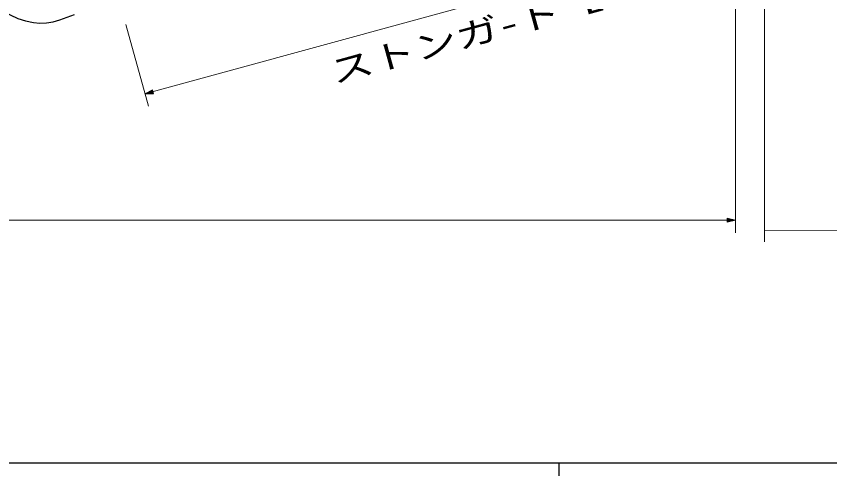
# Model space of a CAD drawing. Units: millimetres, scale not verified. Extents: x 40000 to 680000, y 20000 to 380000.
# Drawn here: x 225708 to 289113, y 204000 to 239822 of the extents above; entities that cross this region are included whole.
import ezdxf
from ezdxf.enums import TextEntityAlignment as Align

# ---------------------------------------------------------------- set-up
doc = ezdxf.new("R2010")
doc.units = ezdxf.units.MM
doc.header["$LTSCALE"] = 1000
for name, color, linetype, lineweight in [('M-BGD', 7, 'Continuous', 25), ('M-BGD-HTXT', 7, 'Continuous', 13), ('M-TTL-BAND', 7, 'Continuous', 25)]:
    doc.layers.add(name, color=color, linetype=linetype, lineweight=lineweight)
doc.styles.add('ＭＳ ゴシック', font='')
doc.styles.get('ＭＳ ゴシック').set_extended_font_data('MS Gothic')

# ---------------------------------------------------------------- blocks, each defined once
blk = doc.blocks.new('BUHIN464')
at = {"color": 7, "linetype": 'Continuous', "lineweight": 13}
for points in [[(0, 0), (139, -655), (431, -513)], [(58, -120), (370, -498), (165, -598)], [(87, -178), (337, -487), (176, -565)], [(116, -238), (304, -475), (187, -532)], [(145, -296), (272, -464), (199, -500)]]:
    blk.add_lwpolyline(points, close=True, dxfattribs=at)
for points in [[(29, -60), (402, -509), (154, -630), (30, -61)], [(225, -460), (174, -356), (239, -453), (210, -467), (174, -356)]]:
    blk.add_lwpolyline(points, dxfattribs=at)

msp = doc.modelspace()

# ---------------------------------------------------------------- linework, layer by layer
at = {"layer": 'M-BGD'}
msp.add_lwpolyline([(223461, 240764), (225826, 239647), (226432, 239461), (227056, 239333), (227556, 239286), (228064, 239301), (228590, 239389), (229106, 239538), (230251, 239957)], dxfattribs=at)
at = {"layer": 'M-BGD-HTXT'}
for p, q in [((284086, 306891), (284020, 222226)), ((281772, 222925), (281772, 262418)), ((235739, 233771), (288128, 248112)), ((234255, 239192), (236003, 232806)), ((113562, 223925), (281772, 223925)), ((284021, 223138), (511657, 222675))]:
    msp.add_line(p, q, dxfattribs=at)
for points in [[(235739, 233771), (236409, 233785), (236323, 234099)], [(235867, 233806), (236297, 234041), (236357, 233822)], [(235930, 233823), (236280, 234011), (236327, 233839)], [(235994, 233840), (236263, 233981), (236297, 233856)], [(236057, 233858), (236245, 233951), (236267, 233873)]]:
    msp.add_lwpolyline(points, close=True, dxfattribs=at)
for points in [[(235803, 233788), (236314, 234071), (236387, 233805), (235805, 233789)], [(236233, 233906), (236121, 233875), (236228, 233921), (236237, 233890), (236121, 233875)]]:
    msp.add_lwpolyline(points, dxfattribs=at)
at = {"layer": 'M-TTL-BAND'}
for p, q in [((40000, 205000), (579000, 205000)), ((268000, 205000), (268000, 204000))]:
    msp.add_line(p, q, dxfattribs=at)

# ---------------------------------------------------------------- block references
at = {"layer": 'M-BGD-HTXT', "rotation": 243.98484}
msp.add_blockref('BUHIN464', (281772, 223925), dxfattribs=at)

# ---------------------------------------------------------------- texts
at = {"layer": 'M-BGD-HTXT', "style": 'ＭＳ ゴシック', "width": 1.35}
msp.add_text('ストンガ-ド L=47.7', height=1833, rotation=15.3, dxfattribs=at).set_placement((250631, 234016), align=Align.BOTTOM_LEFT)

doc.saveas('drawing.dxf')
